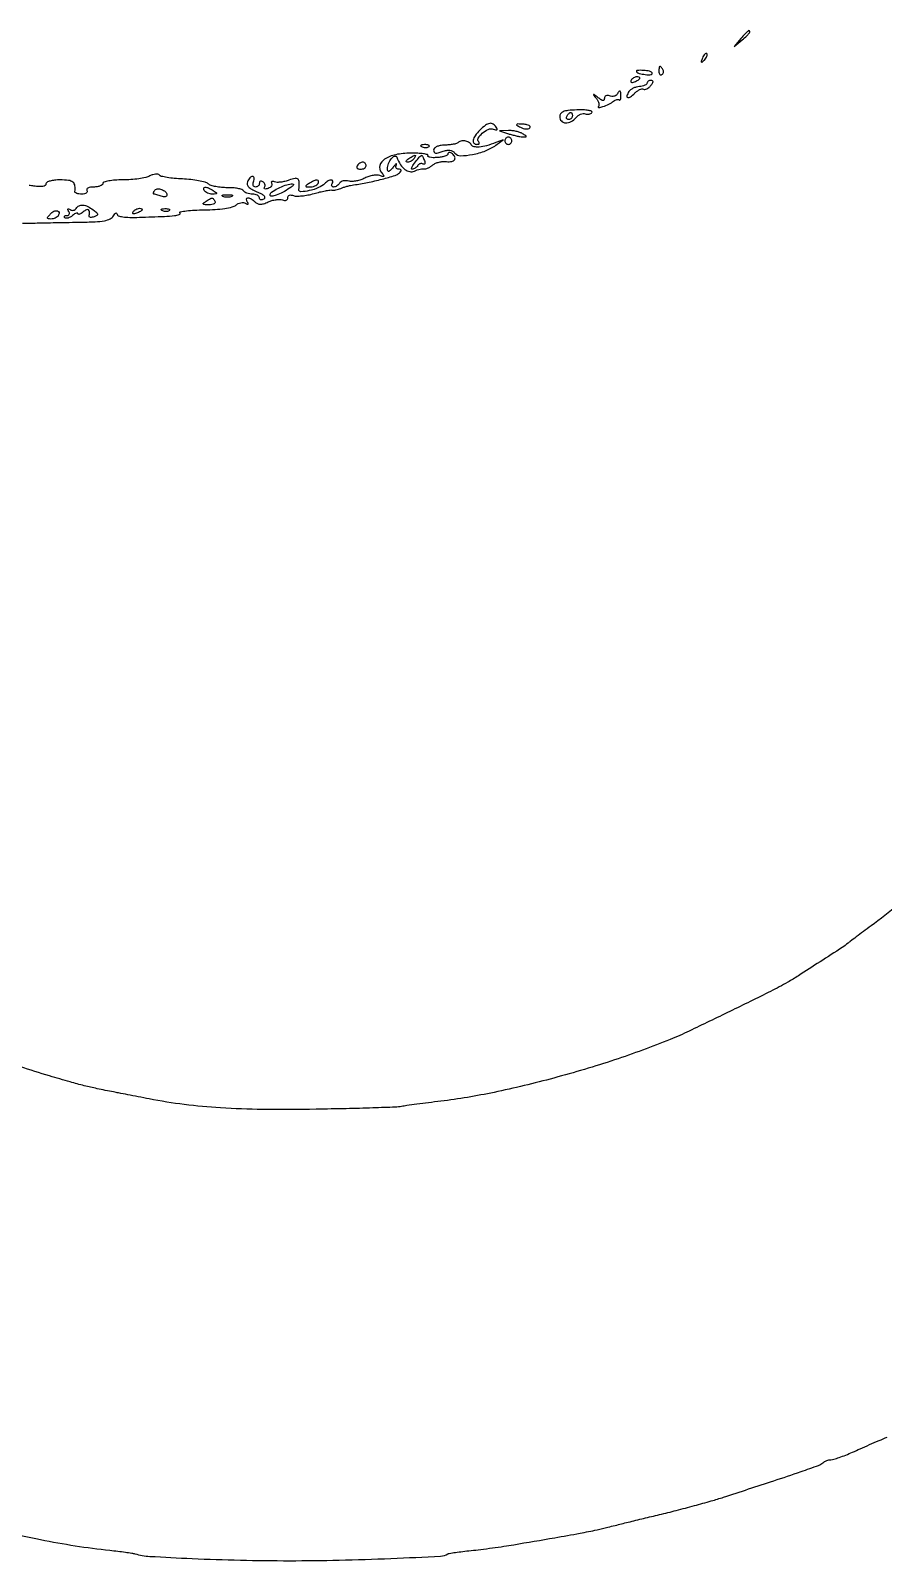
# Model space of a CAD drawing. Extents: x 123 to 7564, y 148 to 3762.
# Drawn here: x 4147.7 to 4387.4, y 2001.4 to 2432 of the extents above; entities that cross this region are included whole.
import ezdxf

# ---------------------------------------------------------------- set-up
doc = ezdxf.new("R2010")
doc.units = 0

msp = doc.modelspace()

# ---------------------------------------------------------------- linework, layer by layer
for points in [[(4347.404988, 2429.75), (4345.5, 2427.5), (4347.75, 2429.404988, 0.010402), (4349.102181, 2430.598996, 0.048385), (4349.795506, 2431.373826, 0.197337), (4349.898791, 2431.789444, 0.372044), (4349.654988, 2432, 0.191119), (4349.44834, 2431.918017, 0.007508), (4348.851732, 2431.339063, 0.012381), (4348.159969, 2430.612165, 0.008332)], [(4336.564293, 2424.293128, 0.008399), (4336.21821, 2423.336218, 0.286372), (4336.270328, 2423.111181, 0.400052), (4336.463552, 2423.106486, 0.011214), (4337.124088, 2423.733333, 0.043285), (4337.558688, 2424.246577, 0.063152), (4337.837219, 2424.768815, 0.082976), (4337.927901, 2425.220211, 0.20742), (4337.806872, 2425.526461, 0.278911), (4337.538684, 2425.59249, 0.120343), (4337.210949, 2425.395085, 0.070189), (4336.866277, 2424.940734, 0.036269)], [(4318, 2420.60543, 0.333525), (4318.387184, 2420.089556, 0.030275), (4320.056981, 2419.711643, 0.030559), (4321.778973, 2419.537227, 0.270595), (4322.426911, 2419.881739, 0.341192), (4322.397679, 2420.161696, 0.097361), (4322.016625, 2420.430887, 0.056189), (4321.328998, 2420.650142, 0.028466), (4320.427907, 2420.776657, 0.014316), (4319.497015, 2420.826922, 0.023935), (4318.713198, 2420.809247, 0.020945), (4318.116999, 2420.742016, 0.369744)], [(4324.333333, 2420.543989, 0.059057), (4324.394948, 2420.024148, 0.126631), (4324.582917, 2419.669932, 0.191218), (4324.860929, 2419.534562, 0.158515), (4325.182979, 2419.613087, 0.108766), (4325.463027, 2419.88478, 0.099739), (4325.614038, 2420.257398, 0.095385), (4325.612382, 2420.673795, 0.090093), (4325.457295, 2421.069098, 0.02679), (4324.913397, 2421.852054, 0.350126), (4324.59208, 2421.929499, 0.269722), (4324.376303, 2421.618676, 0.019984)], [(4321, 2417.212804, -0.229574), (4320.847918, 2416.899036, -0.063543), (4320.365493, 2416.609051, -0.050488), (4319.667186, 2416.382728, -0.03435), (4318.839977, 2416.262899, 0.049919), (4317.955452, 2416.106562, 0.044608), (4317.08369, 2415.77459, 0.047237), (4316.351186, 2415.328092, 0.094128), (4315.89435, 2414.829055, 0.053083), (4315.331894, 2413.657236, 0.437765), (4315.577092, 2413.190621, 0.231945), (4316.328039, 2413.338256, 0.033874), (4317.533001, 2414.390144, -0.037722), (4318.215519, 2414.976776, -0.050033), (4318.919728, 2415.393747, -0.059837), (4319.54316, 2415.596951, -0.189503), (4319.967313, 2415.520202, 0.17875), (4320.366878, 2415.439285, 0.074595), (4320.899604, 2415.605752, 0.060603), (4321.476764, 2415.978011, 0.046076), (4322.009138, 2416.51101, 0.024785), (4322.525549, 2417.200041, 0.130141), (4322.679684, 2417.643124, 0.301885), (4322.535763, 2417.900166, 0.119059), (4322.122445, 2418, 0.068391), (4321.693421, 2417.941042, 0.084822), (4321.329718, 2417.768761, 0.099817), (4321.086521, 2417.512993, 0.141236)], [(4316.507079, 2418.011454, 0.1144), (4316.393111, 2417.674071, 0.32948), (4316.512472, 2417.474315, 0.155351), (4316.868281, 2417.443138, 0.036408), (4317.448062, 2417.618443, 0.029964), (4318.51997, 2418.105273, 0.168622), (4318.942608, 2418.558518, 0.444011), (4318.798253, 2418.882327, 0.079093), (4318.059017, 2419, 0.088797), (4317.65395, 2418.927491, 0.053277), (4317.21498, 2418.709615, 0.051183), (4316.810572, 2418.389589, 0.061454)], [(4312.526992, 2414.043674, -0.126981), (4312.190464, 2413.720854, -0.081026), (4311.678351, 2413.533742, -0.072258), (4311.073335, 2413.506898, -0.066719), (4310.467975, 2413.650663, 0.075239), (4309.906877, 2413.773905, 0.123624), (4309.431218, 2413.687358, 0.1523), (4309.117021, 2413.407161, 0.135892), (4309, 2412.984544, -0.105777), (4308.894787, 2412.492775, -0.317792), (4308.615064, 2412.327428, -0.127305), (4308.115105, 2412.501355, -0.01926), (4307.25, 2413.127555, 0.001728), (4306.151917, 2413.982619, 0.272896), (4306.003157, 2414.001363, 0.488078), (4305.97634, 2413.898565, 0.002328), (4306.741324, 2412.907991, -0.047027), (4307.16382, 2412.24632, -0.062048), (4307.409199, 2411.574824, -0.07668), (4307.451806, 2410.99499, -0.178275), (4307.271805, 2410.605138, 0.71473), (4307.399416, 2410.344756, 0.054237), (4308.548603, 2410.619105, 0.026668), (4310.297387, 2411.350325, 0.051064), (4311.592009, 2412.146559, -0.047637), (4312.046148, 2412.430166, -0.062238), (4312.507567, 2412.59272, -0.076538), (4312.90648, 2412.617334, -0.175325), (4313.175343, 2412.491324, 0.277968), (4313.359662, 2412.445602, 0.207511), (4313.52234, 2412.584951, 0.082406), (4313.63284, 2412.956826, 0.031108), (4313.666667, 2413.5, 0.019012), (4313.624421, 2414.610596, 0.268604), (4313.407827, 2414.926606, 0.353437), (4313.08449, 2414.849413, 0.025856)], [(4296.431634, 2407.75, 0.196803), (4296.90994, 2406.576019, 0.189963), (4298.08319, 2406.052334, 0.134864), (4299.644969, 2406.407724, 0.096855), (4301.037769, 2407.545509, -0.061498), (4301.625721, 2408.099017, -0.062428), (4302.327802, 2408.489611, -0.068748), (4303.03277, 2408.66641, -0.119274), (4303.628189, 2408.589183, 0.070374), (4304.169641, 2408.46475, 0.073932), (4304.714931, 2408.498722, 0.081557), (4305.180378, 2408.680629, 0.121061), (4305.491308, 2408.985935, 0.471001), (4305.378472, 2409.318844, 0.049787), (4304.471771, 2409.564086, 0.03399), (4303.046141, 2409.702394, 0.017187), (4301.240681, 2409.692261, 0.014463), (4298.756162, 2409.520787, 0.071625), (4297.398623, 2409.187369, 0.150042), (4296.696741, 2408.6178, 0.148445)], [(4300, 2408, -0.105053), (4299.918938, 2407.618444, -0.099167), (4299.688914, 2407.29375, -0.09642), (4299.345238, 2407.076123, -0.093332), (4298.940983, 2407, -0.108972), (4298.586039, 2407.078288, -0.182303), (4298.3746, 2407.29375, -0.161196), (4298.343488, 2407.6179, -0.082592), (4298.5, 2408, -0.029505), (4298.768994, 2408.382774, -0.035638), (4299.066025, 2408.70625, -0.038439), (4299.34829, 2408.934461, -0.151918), (4299.559017, 2409, -0.210953), (4299.727648, 2408.92554, -0.081139), (4299.870461, 2408.70625, -0.061769), (4299.967655, 2408.382849, -0.042167)], [(4274, 2404, 0.036826), (4272.657704, 2402.443946, 0.108616), (4272.082676, 2401.162424, 0.250558), (4272.319714, 2400.355183, 0.201195), (4273.166667, 2400, 0.058615), (4273.567514, 2400.047153, 0.175975), (4273.794151, 2400.196474, 0.251921), (4273.826258, 2400.414422, 0.109963), (4273.664485, 2400.668848, -0.334657), (4273.517502, 2401.71553, -0.086199), (4274.658033, 2403.130716, -0.074327), (4276.353306, 2404.22236, -0.200141), (4277.758001, 2404.262622, 0.029655), (4278.424527, 2404.051234, 0.212639), (4278.749401, 2404.107407, 0.339842), (4278.831569, 2404.350983, 0.055992), (4278.605028, 2404.830061, 0.110922), (4277.751082, 2405.7028, 0.190681), (4276.767742, 2405.900601, 0.119216), (4275.563662, 2405.369166, 0.033122)], [(4282, 2403, 0.012436), (4283.067131, 2402.687282, 0.010613), (4284.20625, 2402.409765, 0.010746), (4285.25325, 2402.201609, 0.029653), (4286, 2402.114993, 0.01042), (4286.875981, 2402.084016, 0.41847), (4287, 2402.206249, 0.248061), (4286.894102, 2402.406567, 0.006113), (4286, 2403, 0.060504), (4285.24742, 2403.366209, 0.028575), (4284.20625, 2403.659838, 0.027814), (4283.067169, 2403.846154, 0.035077), (4282, 2403.885007), (4279.5, 2403.80064)], [(4285.386348, 2404.803665, 0.052396), (4286.142321, 2404.479124, 0.060506), (4286.913393, 2404.338853, 0.069973), (4287.5853, 2404.393148, 0.142362), (4288.045352, 2404.646375, 0.281341), (4288.126201, 2404.982136, 0.18931), (4287.86907, 2405.295977, 0.080849), (4287.204804, 2405.537594, 0.032118), (4286.238949, 2405.657289, 0.005475), (4284.689501, 2405.731928, 0.208751), (4284.372305, 2405.607288, 0.482244), (4284.397298, 2405.388781, 0.012006)], [(4257.8125, 2399.316886, 0.051402), (4258.359369, 2399.160852, 0.05415), (4258.916927, 2399.123424, 0.060344), (4259.402231, 2399.202593, 0.126455), (4259.729167, 2399.395833, 0.296942), (4259.77538, 2399.614691, 0.208169), (4259.592839, 2399.799335, 0.077125), (4259.112848, 2399.910055, 0.028489), (4258.416667, 2399.921053, 0.018894), (4257.670344, 2399.862007, 0.168741), (4257.37858, 2399.720685, 0.470617), (4257.395823, 2399.538436, 0.054073)], [(4267.76937, 2400.436037, -0.133996), (4267.375812, 2400.211226, -0.019143), (4266.459652, 2400.011824, -0.020625), (4265.33204, 2399.858916, -0.01628), (4264.102704, 2399.783857, 0.035098), (4262.839058, 2399.658867, 0.064622), (4261.852939, 2399.356177, 0.092136), (4261.221531, 2398.914273, 0.196576), (4261, 2398.372571, 0.129959), (4261.147926, 2397.813056, 0.22609), (4261.533714, 2397.543907, 0.109462), (4262.239433, 2397.581773, 0.022919), (4263.422539, 2397.970549, -0.037069), (4264.605719, 2398.322617, -0.082977), (4265.539631, 2398.36892, -0.104447), (4266.299686, 2398.113519, -0.086655), (4266.950786, 2397.559299, 0.227934), (4268.587875, 2396.808771, 0.042937), (4271.953672, 2397.160664, 0.043976), (4275.605552, 2398.202435, 0.066764), (4278.5, 2399.780354), (4280.5, 2401.246086), (4278.5, 2400.494447, -0.020208), (4275.847973, 2399.618305, -0.048557), (4273.815155, 2399.244971, -0.073355), (4272.370976, 2399.334417, -0.205032), (4271.5582, 2399.90583, 0.129723), (4270.827217, 2400.599507, 0.090792), (4269.743954, 2400.958639, 0.092202), (4268.61927, 2400.908166, 0.140072)], [(4281, 2401, 0.099038), (4281.076342, 2400.618362, 0.097945), (4281.29375, 2400.29375, 0.097945), (4281.618362, 2400.076342, 0.099038), (4282, 2400, 0.099038), (4282.381638, 2400.076342, 0.097945), (4282.70625, 2400.29375, 0.097945), (4282.923658, 2400.618362, 0.099038), (4283, 2401, 0.099038), (4282.923658, 2401.381638, 0.097945), (4282.70625, 2401.70625, 0.097945), (4282.381638, 2401.923658, 0.099038), (4282, 2402, 0.099038), (4281.618362, 2401.923658, 0.097945), (4281.29375, 2401.70625, 0.097945), (4281.076342, 2401.381638, 0.099038)], [(4239.5, 2394, 0.139169), (4239.392057, 2393.620352, 0.191142), (4239.521475, 2393.29375, 0.138808), (4239.889346, 2393.073267, 0.066118), (4240.440983, 2393, 0.062283), (4241.037096, 2393.074545, 0.080552), (4241.542039, 2393.29375, 0.097988), (4241.879982, 2393.618621, 0.153634), (4242, 2394, 0.092995), (4241.928382, 2394.381732, 0.096318), (4241.723586, 2394.70625, 0.099231), (4241.418051, 2394.923444, 0.105429), (4241.059017, 2395, 0.089642), (4240.653442, 2394.926698, 0.053229), (4240.2129, 2394.70625, 0.051032), (4239.806203, 2394.382515, 0.06081)], [(4255.5, 2396, -0.075854), (4255.175433, 2395.618541, -0.054031), (4254.713662, 2395.298248, -0.053889), (4254.192374, 2395.083483, -0.074131), (4253.690983, 2395.015313, -0.102799), (4253.327599, 2395.095709, -0.37991), (4253.239151, 2395.292684, -0.147021), (4253.445888, 2395.597454, -0.027275), (4254, 2396, -0.008108), (4255.281145, 2396.798791, -0.136158), (4255.758161, 2396.931144, -0.541951), (4255.886554, 2396.734105, -0.034464)], [(4258.381557, 2395.448062, -0.03703), (4258.550438, 2394.887009, -0.134924), (4258.532065, 2394.518929, -0.315874), (4258.352674, 2394.385146, -0.14665), (4258.057644, 2394.464374, 0.109749), (4257.658709, 2394.60323, 0.099868), (4257.223775, 2394.567159, 0.095102), (4256.819727, 2394.361176, 0.089269), (4256.510081, 2394.016312, -0.059916), (4256.200019, 2393.627559, -0.050815), (4255.790061, 2393.298542, -0.053152), (4255.34728, 2393.074427, -0.090837), (4254.940983, 2393, -0.570443), (4254.747554, 2393.327131, -0.025277), (4255.599134, 2394.705684, -0.026951), (4256.705181, 2396.137328, -0.083068), (4257.643011, 2396.916667, -0.421001), (4257.720958, 2396.895149, -0.009633), (4257.918951, 2396.519639, -0.015661), (4258.142916, 2396.03721, -0.009227)], [(4226, 2389, 0.010223), (4225.157251, 2388.430616, 0.295079), (4225.064256, 2388.199331, 0.343021), (4225.238528, 2388.046994, 0.012098), (4226.190983, 2388.015313, 0.053738), (4226.883651, 2388.083635, 0.049393), (4227.566787, 2388.298248, 0.052761), (4228.140373, 2388.617978, 0.101161), (4228.5, 2389, 0.175918), (4228.633474, 2389.640978, 0.372932), (4228.277708, 2389.949198, 0.110887), (4227.319161, 2389.733972, 0.03301)], [(4186, 2385.786022, -0.188995), (4185.870705, 2385.456181, -0.14605), (4185.53535, 2385.258075, -0.098218), (4185.023963, 2385.233653, -0.054634), (4184.418213, 2385.393011, 0.009199), (4183.777619, 2385.625403, 0.010735), (4183.160889, 2385.821697, 0.00979), (4182.634378, 2385.965769, 0.061959), (4182.359196, 2386, -0.287633), (4182.229181, 2386.081539, -0.143207), (4182.195771, 2386.280921, -0.074198), (4182.279967, 2386.589245, -0.034732), (4182.473008, 2386.956326, -0.230068), (4183.267871, 2387.46017, -0.108693), (4184.505572, 2387.331176, -0.105375), (4185.60233, 2386.688041, -0.210652)], [(4199, 2387, -0.010223), (4199.842749, 2386.430616, -0.295079), (4199.935744, 2386.199331, -0.343021), (4199.761472, 2386.046994, -0.012098), (4198.809017, 2386.015313, -0.053738), (4198.116349, 2386.083635, -0.049393), (4197.433213, 2386.298248, -0.052761), (4196.859627, 2386.617978, -0.101161), (4196.5, 2387, -0.175918), (4196.366526, 2387.640978, -0.372932), (4196.722292, 2387.949198, -0.110887), (4197.680839, 2387.733972, -0.03301)], [(4204.25, 2385.337719, -0.057986), (4203.679992, 2385.181385, -0.037979), (4203, 2385.12966, -0.037979), (4202.320008, 2385.181385, -0.057986), (4201.75, 2385.337719, -0.174857), (4201.540618, 2385.525001, -0.447206), (4201.601562, 2385.693942, -0.078554), (4202.10856, 2385.810911, -0.017491), (4203, 2385.842105, -0.017491), (4203.89144, 2385.810911, -0.078554), (4204.398438, 2385.693942, -0.447206), (4204.459382, 2385.525001, -0.174857)], [(4220.472506, 2387.666163, -0.026267), (4218.534681, 2386.499137, -0.040011), (4216.733799, 2385.717359, -0.055761), (4215.411769, 2385.424261, -0.445842), (4215, 2385.794256, -0.253002), (4215.406631, 2386.54643, -0.025774), (4217.219257, 2387.603742, -0.031773), (4219.273164, 2388.503753, -0.066668), (4220.972506, 2388.877216, -0.075824), (4221.48289, 2388.842371, -0.465544), (4221.58918, 2388.638137, -0.131188), (4221.308247, 2388.270447, -0.015725)], [(4155.457295, 2379.930902, -0.095607), (4155.128968, 2379.57435, -0.052735), (4154.616099, 2379.273452, -0.049886), (4154.010509, 2379.069052, -0.056517), (4153.401556, 2379, -0.036401), (4152.665055, 2379.053689, -0.333945), (4152.452931, 2379.267835, -0.206102), (4152.554463, 2379.634048, -0.017279), (4153.210573, 2380.39504, -0.086315), (4154.225055, 2381.170291, -0.172695), (4155.211882, 2381.307643, -0.328976), (4155.661366, 2380.806823, -0.163781)], [(4165.27939, 2381.586463, -0.016877), (4166.238969, 2380.806094, -0.181843), (4166.472472, 2380.373055, -0.301324), (4166.30302, 2380.022773, -0.042144), (4165.541386, 2379.654255, -0.037347), (4164.966722, 2379.481673, -0.077702), (4164.500989, 2379.452762, -0.143699), (4164.218489, 2379.565117, -0.269982), (4164.130417, 2379.785988, 0.039872), (4164.212788, 2380.990835, 0.233963), (4163.933258, 2381.539633, 0.286876), (4163.382334, 2381.584517, 0.053869), (4162.5, 2381, -0.027963), (4161.92363, 2380.573717, -0.064878), (4161.440625, 2380.339608, -0.144806), (4161.132287, 2380.329078, -0.341777), (4161, 2380.5, 0.34752), (4160.865969, 2380.66955, 0.141371), (4160.552276, 2380.6545, 0.063561), (4160.06148, 2380.413915, 0.027507), (4159.475834, 2379.979944, -0.043481), (4158.845176, 2379.54308, -0.059862), (4158.210657, 2379.275311, -0.075397), (4157.667265, 2379.204689, -0.193391), (4157.309167, 2379.357499, -0.128035), (4157.166147, 2379.601196, -0.258825), (4157.215446, 2379.811265, -0.157415), (4157.466035, 2379.955239, -0.052353), (4157.89235, 2380, 0.108605), (4158.303343, 2380.090337, 0.182109), (4158.548391, 2380.339137, 0.161491), (4158.584927, 2380.713386, 0.082857), (4158.404508, 2381.154508, -0.029587), (4158.165026, 2381.598755, -0.279645), (4158.187815, 2381.804896, -0.343373), (4158.367361, 2381.851473, -0.036486), (4158.776393, 2381.638197, 0.092519), (4159.238531, 2381.459449, 0.096172), (4159.727473, 2381.462971, 0.09932), (4160.167152, 2381.647286, 0.105964), (4160.489919, 2381.983688, -0.144046), (4161.299248, 2382.709574, -0.132701), (4162.400306, 2382.9112, -0.095087), (4163.754319, 2382.533037, -0.046799)], [(4179, 2381.606989, -0.2252), (4178.911231, 2381.419896, -0.029412), (4178.544118, 2381.154486, -0.029555), (4178.042538, 2380.875192, -0.020646), (4177.448062, 2380.618443, -0.036408), (4176.868281, 2380.443138, -0.155351), (4176.512472, 2380.474315, -0.32948), (4176.393111, 2380.674071, -0.1144), (4176.507079, 2381.011454, -0.115814), (4177.098109, 2381.603931, -0.080554), (4177.973761, 2381.969265, -0.115534), (4178.708846, 2381.972535, -0.349578)], [(4186.729167, 2381.395833, -0.126455), (4186.402231, 2381.202593, -0.060344), (4185.916927, 2381.123424, -0.05415), (4185.359369, 2381.160852, -0.051402), (4184.8125, 2381.316886, -0.054073), (4184.395823, 2381.538436, -0.470617), (4184.37858, 2381.720685, -0.168741), (4184.670344, 2381.862007, -0.018894), (4185.416667, 2381.921053, -0.028489), (4186.112848, 2381.910055, -0.077125), (4186.592839, 2381.799335, -0.208169), (4186.77538, 2381.614691, -0.296942)], [(4199.5, 2384, -0.229941), (4199.538683, 2383.620381, -0.175006), (4199.266583, 2383.295345, -0.092833), (4198.660528, 2383.079473, -0.040942), (4197.809017, 2383.015313, -0.011265), (4196.59016, 2383.050865, -0.210879), (4196.255355, 2383.219823, -0.418214), (4196.283036, 2383.483883, -0.025105), (4197, 2384, -0.006588), (4198.248743, 2384.78387, -0.137706), (4198.669081, 2384.901875, -0.235263), (4198.993465, 2384.740301, -0.023248)]]:
    msp.add_lwpolyline(points, format="xyb", close=True)
for points in [[(4145.374494, 2377.829357, 0.00638), (4149, 2377.874396, -0.001402), (4150.902622, 2377.916979, -0.00034), (4154.046747, 2377.976386, -0.000349), (4157.65294, 2378.039554, -0.000347), (4161.265523, 2378.097804, 0.007552), (4165.802571, 2378.236371, 0.033605), (4168.449904, 2378.536316, 0.06169), (4170.074686, 2379.044675, 0.155156), (4170.985114, 2379.866529, -0.028222), (4171.355794, 2380.426114, -0.111363), (4171.667857, 2380.692988, -0.355619), (4171.869777, 2380.652549, -0.167156), (4171.969591, 2380.386195, 0.317271), (4172.324243, 2379.911593, 0.043076), (4173.602449, 2379.614328, 0.031767), (4175.549184, 2379.460432, 0.012376), (4178.25, 2379.48575, 0.001646), (4185.291272, 2379.749329, 0.017421), (4188.157116, 2379.966243, 0.054559), (4189.48085, 2380.261413, 0.481163), (4189.656691, 2380.75, -0.528848), (4189.791074, 2381.049752, -0.01411), (4191.488461, 2381.303181, -0.017614), (4193.755241, 2381.495796, -0.009665), (4196.540347, 2381.579979, 0.014072), (4199.587095, 2381.698956, 0.020634), (4202.253028, 2381.989175, 0.021092), (4204.364949, 2382.399445, 0.115174), (4205.398869, 2382.916069, -0.063165), (4206.066958, 2383.34106, -0.06322), (4206.819798, 2383.585646, -0.069216), (4207.539884, 2383.621424, -0.116778), (4208.110704, 2383.431581, 0.025541), (4208.600362, 2383.162486, 0.297903), (4208.806645, 2383.188958, 0.337512), (4208.847766, 2383.379003, 0.028921), (4208.595492, 2383.845492, -0.150636), (4208.395459, 2384.614272, -0.403697), (4208.768336, 2384.967925, -0.141573), (4209.702597, 2384.689423, -0.053654), (4210.772874, 2383.827126, 0.08497), (4211.472542, 2383.331982, 0.110207), (4212.236078, 2383.155777, 0.080591), (4213.179421, 2383.301785, 0.028291), (4214.461025, 2383.800288, -0.037272), (4215.535105, 2384.196033, -0.03474), (4216.681545, 2384.439257, -0.036631), (4217.731507, 2384.50905, -0.090131), (4218.488151, 2384.366173, 0.070781), (4219.069067, 2384.233167, 0.120766), (4219.558131, 2384.310393, 0.154132), (4219.879515, 2384.582654, 0.141458), (4220, 2385, -0.141898), (4220.124432, 2385.429627, -0.164237), (4220.453956, 2385.696865, -0.120471), (4220.968899, 2385.756892, -0.060741), (4221.607087, 2385.59728, 0.092879), (4222.493762, 2385.434851, 0.02368), (4223.959073, 2385.510233, 0.023305), (4225.653116, 2385.758213, 0.02174), (4227.357087, 2386.166948, -0.009949), (4229.009342, 2386.604715, -0.012742), (4230.54716, 2386.938317, -0.010655), (4231.836329, 2387.155406, -0.098356), (4232.399203, 2387.126923, 0.081799), (4232.854353, 2387.088871, 0.028914), (4233.504499, 2387.178926, 0.027787), (4234.220306, 2387.362472, 0.029206), (4234.899203, 2387.621866, -0.025489), (4235.655841, 2387.917424, -0.013606), (4236.617266, 2388.208745, -0.013513), (4237.61758, 2388.453519, -0.02048), (4238.5, 2388.606814, 0.017492), (4242.385826, 2389.257978, 0.014168), (4246.502618, 2390.219062, 0.009966), (4250.171295, 2391.264529, 0.122572), (4251.408805, 2392.008805, 0.04252), (4251.778757, 2392.447663, 0.223441), (4251.83245, 2392.75, 0.274598), (4251.635127, 2392.941687, 0.0588), (4251.140983, 2393, -0.112601), (4250.711208, 2393.098029, -0.166025), (4250.437797, 2393.367188, -0.148758), (4250.368684, 2393.772642, -0.085797), (4250.51514, 2394.25, 0.099966), (4250.588089, 2394.513997, 0.63907), (4250.499911, 2394.562606, 0.054429), (4250.149815, 2394.241494, 0.009606), (4249.574157, 2393.55887, -0.016231), (4248.813827, 2392.681122, -0.129241), (4248.36542, 2392.395325, -0.403475), (4248.106426, 2392.522553, -0.089692), (4248.015313, 2393.05887, -0.088025), (4248.304153, 2394.591947, -0.075162), (4249.110577, 2396.027367, -0.140144), (4249.985822, 2396.666084, -0.402124), (4250.612194, 2396.39181, 0.042008), (4251.699398, 2394.289974, 0.086952), (4252.934635, 2392.922949, 0.122993), (4254.256141, 2392.336325, 0.146544), (4255.605392, 2392.496279, -0.022611), (4256.393493, 2392.796347, -0.023572), (4257.194692, 2393.019336, -0.02409), (4257.901868, 2393.145205, -0.08794), (4258.35526, 2393.123672, 0.124668), (4258.787933, 2393.134565, 0.037773), (4259.409831, 2393.360687, 0.03523), (4260.094269, 2393.72988, 0.031915), (4260.744285, 2394.202739, -0.071493), (4261.503251, 2394.668044, -0.041202), (4262.521043, 2395.010849, -0.040231), (4263.622478, 2395.190975, -0.053046), (4264.639025, 2395.16626, 0.079009), (4266.092299, 2395.206075, 0.217789), (4266.910142, 2395.782516, 0.284628), (4266.887382, 2396.636822, 0.109433), (4266, 2397.5, 0.059374), (4265.616691, 2397.678102, 0.126849), (4265.293166, 2397.698838, 0.190677), (4265.081464, 2397.56458, 0.157876), (4264.998013, 2397.309017, -0.272633), (4264.804635, 2396.982566, -0.044801), (4264.105404, 2396.67521, -0.038663), (4263.124733, 2396.42761, -0.025024), (4261.962136, 2396.287442, -0.022166), (4260.829666, 2396.258418, -0.046439), (4259.954836, 2396.356379, -0.085393), (4259.453362, 2396.553596, -0.416707), (4259.389129, 2396.820607, 0.50451), (4259.27338, 2397.109629, 0.027447), (4258.151945, 2397.337531, 0.024815), (4256.538897, 2397.492848, 0.013152), (4254.530243, 2397.533165, 0.048232), (4250.31955, 2397.099529, 0.094457), (4247.209673, 2395.830761, 0.177115), (4245.880102, 2394.061606, 0.248902), (4246.253531, 2392.160977, -0.009471), (4246.925222, 2391.30077, -0.263906), (4246.960273, 2391.028362, -0.388957), (4246.756187, 2390.932079, -0.014221), (4245.874422, 2391.233639, 0.09355), (4245.068702, 2391.373116, 0.039233), (4243.968353, 2391.269852, 0.037046), (4242.775841, 2390.970357, 0.039636), (4241.6684, 2390.502989, -0.040252), (4240.538568, 2390.027807, -0.033742), (4239.278695, 2389.70584, -0.035055), (4238.081055, 2389.57034, -0.074728), (4237.156837, 2389.669237, 0.057292), (4236.36835, 2389.781413, 0.061797), (4235.595621, 2389.706552, 0.06968), (4234.953872, 2389.465619, 0.130468), (4234.553842, 2389.087118, -0.059559), (4234.222663, 2388.671281, -0.050724), (4233.78558, 2388.319341, -0.053117), (4233.314057, 2388.079581, -0.091321), (4232.881966, 2388, -0.117858), (4232.550471, 2388.079239, -0.186277), (4232.357263, 2388.29375, -0.154201), (4232.338175, 2388.617617, -0.076764), (4232.5, 2389, 0.187289), (4232.621668, 2389.656362, 0.362774), (4232.235993, 2389.973234, 0.132218), (4231.337851, 2389.723551, 0.062917), (4230.382549, 2388.982549, -0.097966), (4228.661098, 2387.829719, -0.042409), (4226.023571, 2386.984805, -0.046277), (4223.677057, 2386.671438, -0.463211), (4223.088716, 2387.311269, 0.027472), (4223.229384, 2389.342537, 0.209286), (4222.86612, 2390.205572, 0.247823), (4222.034209, 2390.439322, 0.037864), (4220.327551, 2389.934435, -0.030857), (4219.203118, 2389.584602, -0.030106), (4218.034909, 2389.37234, -0.031538), (4216.988741, 2389.31318, -0.090204), (4216.275614, 2389.447732, 0.040372), (4215.779654, 2389.593417, 0.15296), (4215.461794, 2389.561987, 0.31617), (4215.350941, 2389.383681, 0.124981), (4215.442319, 2389.09333, -0.168662), (4215.527774, 2388.710096, -0.120666), (4215.373874, 2388.294884, -0.09176), (4214.993287, 2387.908727, -0.060887), (4214.442319, 2387.616239, -0.037179), (4213.883478, 2387.448205, -0.135733), (4213.517242, 2387.467287, -0.316031), (4213.384365, 2387.646981, -0.14554), (4213.464374, 2387.942356, 0.109749), (4213.60323, 2388.341291, 0.099868), (4213.567159, 2388.776225, 0.095102), (4213.361176, 2389.180273, 0.089269), (4213.016312, 2389.489919, 0.080893), (4212.627895, 2389.650552, 0.159256), (4212.298542, 2389.622439, 0.183522), (4212.079835, 2389.412891, 0.111402), (4212, 2389.059017, -0.103658), (4211.915315, 2388.654923, -0.098917), (4211.674822, 2388.311086, -0.096792), (4211.315556, 2388.08067, -0.094603), (4210.893011, 2388, -0.158089), (4210.519085, 2388.121257, -0.151946), (4210.280284, 2388.440625, -0.112257), (4210.22328, 2388.926101, -0.06502), (4210.361626, 2389.5, 0.049166), (4210.519532, 2390.07468, 0.08982), (4210.515044, 2390.559375, 0.13955), (4210.355341, 2390.877126, 0.209945), (4210.075604, 2391, 0.143068), (4209.703572, 2390.891324, 0.060087), (4209.297028, 2390.556851, 0.05269), (4208.920354, 2390.068535, 0.046371), (4208.635076, 2389.491407, 0.154004), (4208.589446, 2388.741851, 0.12652), (4208.973156, 2388.033608, 0.079326), (4209.841684, 2387.353585, 0.029639), (4211.242227, 2386.68277, -0.021727), (4212.57941, 2386.068104, -0.082839), (4213.3135, 2385.521982, -0.221399), (4213.47579, 2385.048354, -0.231921), (4213.21414, 2384.632346, -0.064839), (4212.749199, 2384.422438, -0.13672), (4212.356653, 2384.413476, -0.191397), (4212.098989, 2384.600221, -0.142305), (4212, 2384.940983, 0.177572), (4211.851793, 2385.345138, 0.092354), (4211.429836, 2385.688914, 0.072446), (4210.801634, 2385.921667, 0.052595), (4210.059017, 2386, -0.044067), (4209.273575, 2386.06936, -0.044988), (4208.51808, 2386.275256, -0.049091), (4207.899032, 2386.577418, -0.116784), (4207.53891, 2386.937043, 0.179096), (4207.076799, 2387.297758, 0.029375), (4205.959222, 2387.582673, 0.029147), (4204.542932, 2387.771598, 0.022037), (4202.974487, 2387.819084, -0.026186), (4201.34823, 2387.881822, -0.027145), (4199.757137, 2388.114478, -0.028152), (4198.410522, 2388.466601, -0.095457), (4197.618183, 2388.901916, 0.107703), (4196.738711, 2389.357708, 0.019237), (4194.924544, 2389.773111, 0.019997), (4192.722832, 2390.0983, 0.016874), (4190.373589, 2390.269875, -0.01311), (4188.078265, 2390.420152, -0.018414), (4186.042412, 2390.683042, -0.014868), (4184.403146, 2391.006776, -0.180817), (4183.877174, 2391.353245, 0.189732), (4183.488503, 2391.599772, 0.070895), (4182.831757, 2391.631771, 0.057274), (4182.027757, 2391.46268, 0.042446), (4181.192915, 2391.103245, -0.068808), (4180.038931, 2390.676773, -0.018239), (4178.102092, 2390.324078, -0.018148), (4175.847746, 2390.081121, -0.017768), (4173.565741, 2390, 0.016901), (4171.432186, 2389.92786, 0.027551), (4169.634937, 2389.70625, 0.02646), (4168.293452, 2389.391186, 0.33339), (4168, 2389, -0.230178), (4167.813779, 2388.616918, -0.073461), (4167.248289, 2388.29375, -0.055981), (4166.420991, 2388.073066, -0.037227), (4165.440983, 2388, 0.035659), (4164.479336, 2387.931329, 0.083483), (4163.794783, 2387.712684, 0.1651), (4163.478234, 2387.384801, 0.253782), (4163.5, 2387, -0.202618), (4163.558599, 2386.621877, -0.181468), (4163.33165, 2386.29375, -0.104212), (4162.804599, 2386.071541, -0.047867), (4162.059017, 2386, -0.03482), (4161.278649, 2386.05441, -0.057457), (4160.639622, 2386.220313, -0.081477), (4160.226409, 2386.463195, -0.264258), (4160.118421, 2386.75, 0.070854), (4160.142942, 2388.370557, 0.196568), (4159.592767, 2389.343768, 0.13813), (4158.349512, 2389.859995, 0.029768), (4156, 2390, 0.024681), (4154.414419, 2389.921684, 0.044233), (4153.134297, 2389.679322, 0.058471), (4152.264258, 2389.319317, 0.271828), (4152, 2388.869158, -0.25034), (4151.765345, 2388.429857, -0.10518), (4151.123655, 2388.173549, -0.059774), (4150.071265, 2388.119814, -0.023125), (4148.617983, 2388.287141, 0.029127), (4147.253939, 2388.427636, 0.03396)], [(4398.834439, 2192.330638, -0.025862), (4384, 2180.152708, 0.00072), (4381.820622, 2178.539874, 0.000927), (4379.821875, 2177.050499, 0.000706), (4378.150364, 2175.796454, 0.008068), (4377.5, 2175.290445, -0.024639), (4375.872902, 2174.108896, -0.000948), (4369.626404, 2170.043923, -0.001565), (4363.575211, 2166.149202, -0.010759), (4360.553965, 2164.308331, -0.01641), (4355.746534, 2161.726161, -0.001725), (4344.289701, 2156.09782, -0.001816), (4332.824419, 2150.565758, -0.014794), (4327.5, 2148.211368, -0.017023), (4311.884182, 2142.463162, -0.013903), (4294.826983, 2137.357061, -0.014152), (4277.972188, 2133.325947, -0.021014), (4263, 2130.841566, 0.001386), (4259.562418, 2130.408968, 0.001563), (4256.2625, 2129.973905, 0.001427), (4253.457895, 2129.587064, 0.008526), (4252, 2129.356315, -0.033971), (4250.243048, 2129.169184, -0.001406), (4243.91875, 2128.945338, -0.002435), (4236.41852, 2128.737553, -0.001726), (4228, 2128.574426, -0.006374), (4212.89206, 2128.526443, -0.013089), (4201.066771, 2128.949352, -0.015827), (4190.892713, 2129.904191, -0.016793), (4181, 2131.488605, 0.000083), (4177.945293, 2132.083147, 0.00009), (4174.96875, 2132.66141, 0.000084), (4172.415697, 2133.156479, 0.000433), (4171, 2133.429481, -0.004669), (4166.368187, 2134.36344, -0.009487), (4162.749104, 2135.200461, -0.008111), (4158.824041, 2136.255035, -0.002566), (4153, 2137.953946, -0.009027), (4144.71077, 2140.58196, -0.007566)], [(4128.418804, 2012.745268, 0.01561), (4150.493611, 2007.533019, 0.023613), (4170, 2004.516347, -0.00422), (4172.215708, 2004.261183, -0.004858), (4174.325, 2003.979387, -0.004379), (4176.107224, 2003.707688, -0.027955), (4177, 2003.511851, 0.053129), (4181.210782, 2002.807778, 0.00381), (4193.05635, 2002.192466, 0.005582), (4206.648695, 2001.742191, 0.005282), (4220.5, 2001.584467, 0.005872), (4234.394104, 2001.736236, 0.005049), (4248.999351, 2002.214954, 0.001549), (4262.940217, 2002.856156, 0.126802), (4264.987944, 2003.492549, -0.099262), (4265.400065, 2003.645652, -0.003334), (4267.126711, 2003.908649, -0.006193), (4269.180103, 2004.181492, -0.004264), (4271.513075, 2004.441962, 0.005179), (4274.239281, 2004.751392, 0.003016), (4277.503841, 2005.176227, 0.003014), (4280.769338, 2005.641297, 0.005091), (4283.5, 2006.075466, 0.000775), (4295.040995, 2008.049529, 0.003027), (4302.163606, 2009.323655, 0.00461), (4306.941778, 2010.253929, 0.016056), (4310, 2010.981668, -0.005088), (4312.004723, 2011.505425, -0.000944), (4315.703125, 2012.424159, -0.001012), (4320.031982, 2013.48155, -0.000923), (4324.5, 2014.554629, 0.004436), (4329.224101, 2015.724379, 0.003483), (4334.325, 2017.073513, 0.003522), (4339.051011, 2018.394599, 0.008647), (4342.5, 2019.44985, 0.00077), (4356.627094, 2024.064878, 0.004147), (4364.288363, 2026.651308, 0.003881), (4369.218192, 2028.404267, 0.096197), (4370.45, 2029.144667, -0.056791), (4370.909379, 2029.472309, -0.036119), (4371.506014, 2029.748746, -0.036014), (4372.139488, 2029.937561, -0.054474), (4372.710898, 2030, 0.073764), (4373.479744, 2030.114046, 0.01006), (4375.028832, 2030.6182, 0.011392), (4376.850324, 2031.298712, 0.009397), (4378.760898, 2032.10451, -0.000811), (4380.933778, 2033.065212, -0.000461), (4383.566107, 2034.221057, -0.00046), (4386.219929, 2035.380517, -0.000759), (4388.464146, 2036.35451, 0.015533)]]:
    msp.add_lwpolyline(points, format="xyb")

doc.saveas('drawing.dxf')
